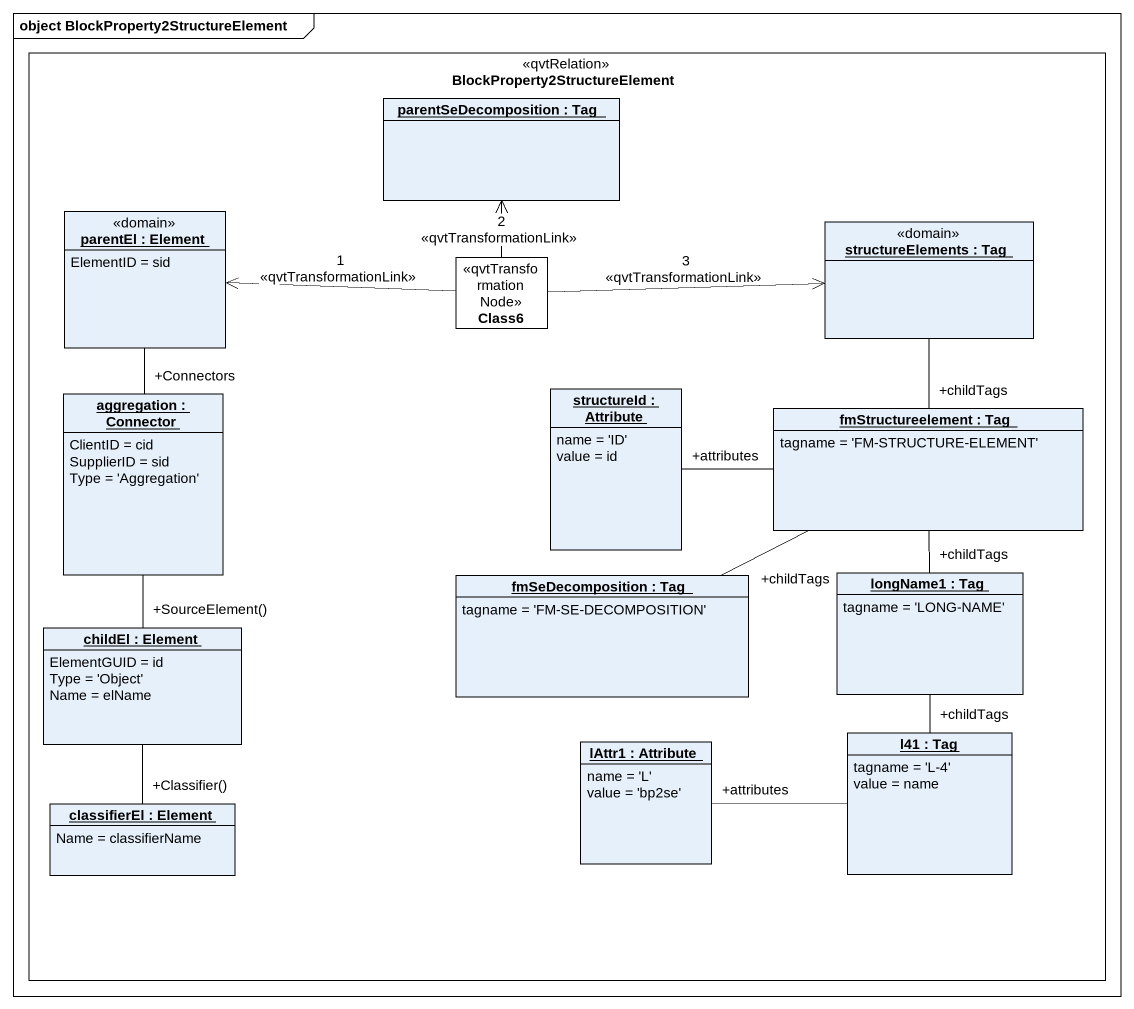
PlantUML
@startuml
mainframe object BlockProperty2StructureElement
hide circle
hide empty members
rectangle "BlockProperty2StructureElement" as BlockProperty2StructureEleme <<qvtRelation>> #FFFFFF {
  object "parentSeDecomposition : Tag" as parentSeDecomposition
  object "parentEl : Element" as parentEl <<domain>> {
    ElementID = sid
  }
  object "structureElements : Tag" as structureElements <<domain>>
  class Class6 <<qvtTransformationNode>> #FFFFFF
  object "aggregation : Connector" as aggregation {
    ClientID = cid
    SupplierID = sid
    Type = 'Aggregation'
  }
  object "structureId : Attribute" as structureId {
    name = 'ID'
    value = id
  }
  object "fmStructureelement : Tag" as fmStructureelement {
    tagname = 'FM-STRUCTURE-ELEMENT'
  }
  object "fmSeDecomposition : Tag" as fmSeDecomposition {
    tagname = 'FM-SE-DECOMPOSITION'
  }
  object "longName1 : Tag" as longName1 {
    tagname = 'LONG-NAME'
  }
  object "childEl : Element" as childEl {
    ElementGUID = id
    Type = 'Object'
    Name = elName
  }
  object "lAttr1 : Attribute" as lAttr1 {
    name = 'L'
    value = 'bp2se'
  }
  object "l41 : Tag" as l41 {
    tagname = 'L-4'
    value = name
  }
  object "classifierEl : Element" as classifierEl {
    Name = classifierName
  }
}
parentEl -- "+Connectors" aggregation
structureElements -- "+childTags" fmStructureelement
Class6 -up-> parentSeDecomposition : 2\n<<qvtTransformationLink>>
Class6 -left-> parentEl : 1\n<<qvtTransformationLink>>
Class6 -right-> structureElements : 3\n<<qvtTransformationLink>>
aggregation -- "+SourceElement()" childEl
fmStructureelement -left- "+attributes" structureId
fmStructureelement -left- "+childTags" fmSeDecomposition
fmStructureelement -- "+childTags" longName1
longName1 -- "+childTags" l41
childEl -- "+Classifier()" classifierEl
l41 -left- "+attributes" lAttr1
@enduml
